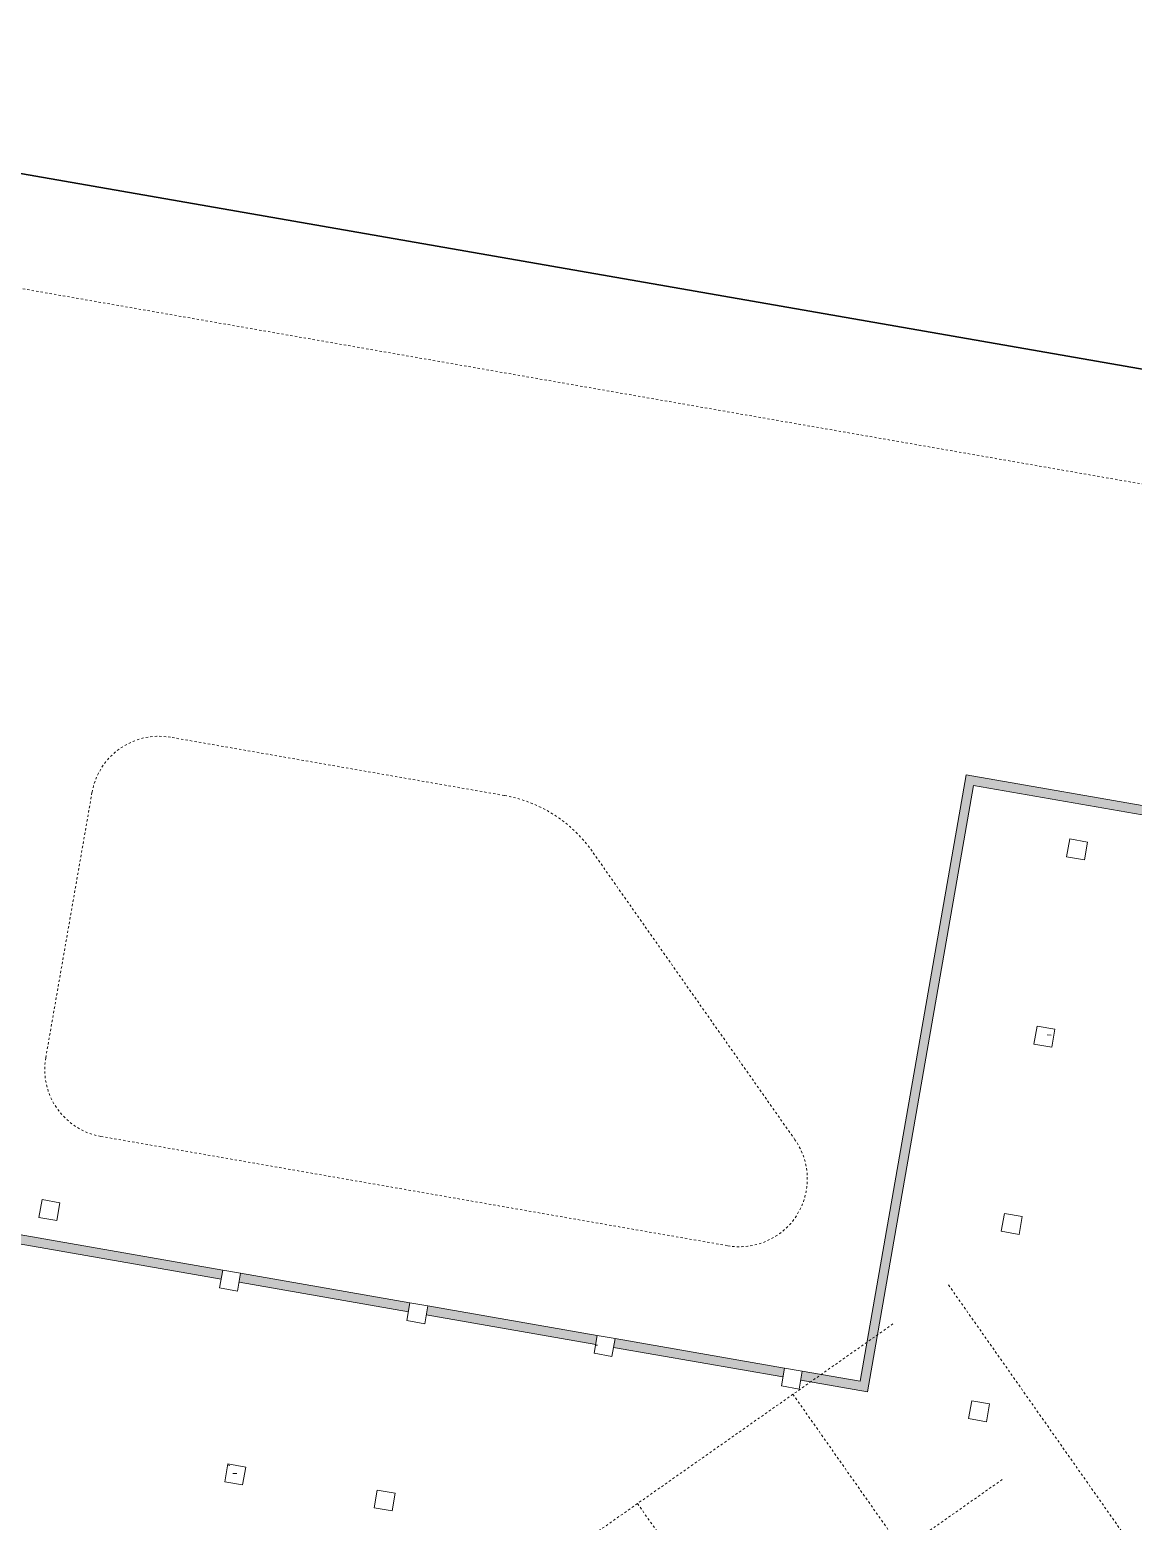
# Model space of a CAD drawing. Extents: x 274235 to 276654, y 142848 to 144425.
# Drawn here: x 276073.7 to 276122.5, y 143213 to 143278.9 of the extents above; entities that cross this region are included whole.
import ezdxf

# ---------------------------------------------------------------- set-up
doc = ezdxf.new("R2010")
doc.units = 0
doc.header["$LTSCALE"] = 1.5
for name, pattern in [('ACM-G-CENTER', [50.8, 31.75, -6.35, 6.35, -6.35]), ('ACM-G-HIDDEN2', [4.7625, 3.175, -1.5875]), ('IMPORT-SITE-SETBACK$0$_ACM-G-DASHED _2_', [19.05, 12.7, -6.35])]:
    doc.linetypes.add(name, pattern=pattern)
doc.layers.get('0').update_dxf_attribs({"linetype": 'CONTINUOUS', "lineweight": 0})
for name, color, linetype, lineweight in [('_ACM-A-DETL', 7, 'CONTINUOUS', 5), ('_ACM-A-GRID', 3, 'CONTINUOUS', 5), ('_ACM-A-SITE-PROP-ESMT', 10, 'CONTINUOUS', 5), ('_ACM-A-WALL-FULL', 6, 'CONTINUOUS', 13), ('_ACM-A-WALL-PATT', 8, 'CONTINUOUS', 9), ('_ACM-S-STRU-CLOS', 5, 'CONTINUOUS', 5), ('SITE for basement_dwg', 8, 'CONTINUOUS', 5), ('SITE-SETBACK$0$_ACM-A-SITE-SETB-HIRS', 7, 'IMPORT-SITE-SETBACK$0$_ACM-G-DASHED _2_', 18), ('SITE-SETBACK$0$JZD', 250, 'CONTINUOUS', 5)]:
    doc.layers.add(name, color=color, linetype=linetype, lineweight=lineweight)
doc.layers.add('EVA', color=230, linetype='CONTINUOUS')

# ---------------------------------------------------------------- blocks, each defined once
blk = doc.blocks.new('SITE for basement_dwg-3947335-B1_Working')
at = {"layer": 'EVA', "flags": 128}
blk.add_lwpolyline([(435971, 262688), (143597, 262688), (435971, 262688)], dxfattribs=at)
at = {"layer": 'SITE-SETBACK$0$_ACM-A-SITE-SETB-HIRS'}
blk.add_line((148745, 257688), (435971, 257688), dxfattribs=at)
at = {"layer": 'SITE-SETBACK$0$JZD'}
blk.add_line((143597, 262688), (435971, 262688), dxfattribs=at)
blk = doc.blocks.new('M_Concrete-Rectangular-Column - 800 x 800mm-V581-B1_Working')
at = {"layer": '_ACM-S-STRU-CLOS'}
h = blk.add_hatch(dxfattribs=at)
h.set_pattern_fill('FP_363', color=256, style=0, pattern_type=2)
h.set_pattern_definition([(50, (-823804, -780804.6), (3643.682, -318.781), [381, -4191]), (355, (-823804, -780804.6), (-704.856, 3821.136), [304.8, -3352.8]), (100.451, (-823500.5, -780831), (2938.852, 3502.332), [323.8, -3561.801]), (46.184, (-823804, -779788.6), (5421.582, -840.855), [571.5, -6286.5]), (96.636, (-823352.3, -779858.6), (4748.051, 4948.551), [485.7, -5342.702]), (351.184, (-823804, -779788.6), (4748.1, 4948.506), [457.2, -5029.2]), (21, (-823296, -780042.6), (3032.288, -2045.3045), [381, -4191]), (326, (-823296, -780042.6), (1236.042, 3683.762), [304.8, -3352.8]), (71.451, (-823043.4, -780213), (4268.343, 1638.425), [323.8, -3561.801]), (37.5, (-823804.1, -780804.6), (61.772, 1691.1008), [167.64, -3144.52, 167.64, -6601.46]), (37.5, (-823804.1, -780804.6), (61.772, 1691.1008), [-3479.8, -3235.96, 167.64, -3197.86]), (7.5, (-823804.1, -780804.6), (1336.3933, 2003.6115), [167.64, -1772.92, 167.64, -4351.02]), (7.5, (-823804.1, -780804.6), (1336.3933, 2003.6115), [-2108.2, -3068.32, 167.64, -1115.06]), (327.5, (-824937, -780804.6), (2711.8178, -114.5786), [167.64, -1102.36, -9220.2]), (327.5, (-824937, -780804.6), (2711.8178, -114.5786), [-1270, 167.64, -3794.76, -5257.8]), (327.5, (-824937, -780804.6), (2711.8178, -114.5786), [-5232.4, 167.64, -5090.16]), (317.5, (-825445, -780804.6), (2962.5856, 508.5334), [167.64, -1483.36, 167.64, -6197.6]), (317.5, (-825445, -780804.6), (2962.5856, 508.5334), [-1818.64, -2463.8, 167.64, -3566.16])])
h.paths.add_polyline_path([(400, -400), (400, 400), (-400, 400), (-400, -400)])
at = {"layer": '_ACM-A-DETL', "color": 250}
for p, q in [((400, 400), (-400, 400)), ((-400, 400), (-400, -400)), ((400, -400), (400, 400)), ((-400, -400), (400, -400))]:
    blk.add_line(p, q, dxfattribs=at)
blk = doc.blocks.new('M_Concrete-Rectangular-Column - 800 x 800mm-V582-B1_Working')
at = {"layer": '_ACM-S-STRU-CLOS'}
h = blk.add_hatch(dxfattribs=at)
h.set_pattern_fill('FP_364', color=256, style=0, pattern_type=2)
h.set_pattern_definition([(50, (-817101.2, -780804.6), (3643.682, -318.781), [381, -4191]), (355, (-817101, -780804.6), (-704.856, 3821.136), [304.8, -3352.8]), (100.451, (-816797.5, -780831), (2938.852, 3502.332), [323.8, -3561.801]), (46.184, (-817101, -779788.6), (5421.582, -840.855), [571.5, -6286.5]), (96.636, (-816649.4, -779858.6), (4748.051, 4948.551), [485.7, -5342.702]), (351.184, (-817101, -779788.6), (4748.1, 4948.506), [457.2, -5029.2]), (21, (-816593.2, -780042.6), (3032.288, -2045.3045), [381, -4191]), (326, (-816593, -780042.6), (1236.042, 3683.762), [304.8, -3352.8]), (71.451, (-816340.5, -780213), (4268.343, 1638.425), [323.8, -3561.801]), (37.5, (-817101.2, -780804.6), (61.772, 1691.1008), [167.64, -3144.52, 167.64, -6601.46]), (37.5, (-817101.2, -780804.6), (61.772, 1691.1008), [-3479.8, -3235.96, 167.64, -3197.86]), (7.5, (-817101.2, -780804.6), (1336.3933, 2003.6115), [167.64, -1772.92, 167.64, -4351.02]), (7.5, (-817101.2, -780804.6), (1336.3933, 2003.6115), [-2108.2, -3068.32, 167.64, -1115.06]), (327.5, (-818234, -780804.6), (2711.8178, -114.5786), [167.64, -1102.36, 167.64, -9052.56]), (327.5, (-818234, -780804.6), (2711.8178, -114.5786), [-1437.64, -3794.76, 167.64, -5090.16]), (317.5, (-818742, -780804.6), (2962.5856, 508.5334), [167.64, -1483.36, 167.64, -6197.6]), (317.5, (-818742, -780804.6), (2962.5856, 508.5334), [-1818.64, -2463.8, 167.64, -3566.16])])
h.paths.add_polyline_path([(400, -400), (400, 400), (-400, 400), (-400, -400)])
at = {"layer": '_ACM-A-DETL', "color": 250}
for p, q in [((400, 400), (-400, 400)), ((-400, 400), (-400, -400)), ((400, -400), (400, 400)), ((-400, -400), (400, -400))]:
    blk.add_line(p, q, dxfattribs=at)
blk = doc.blocks.new('M_Concrete-Rectangular-Column - 800 x 800mm-V645-B1_Working')
at = {"layer": '_ACM-A-DETL', "color": 250}
for p, q in [((400, 400), (-400, 400)), ((-400, 400), (-400, -400)), ((400, -400), (400, 400)), ((-400, -400), (400, -400))]:
    blk.add_line(p, q, dxfattribs=at)
blk = doc.blocks.new('M_Concrete-Rectangular-Column - 800 x 800mm-V646-B1_Working')
at = {"layer": '_ACM-A-DETL', "color": 250}
for p, q in [((400, 400), (-400, 400)), ((-400, 400), (-400, -400)), ((400, -400), (400, 400)), ((-400, -400), (400, -400))]:
    blk.add_line(p, q, dxfattribs=at)
blk = doc.blocks.new('M_Concrete-Rectangular-Column - 800 x 800mm-V647-B1_Working')
at = {"layer": '_ACM-S-STRU-CLOS'}
h = blk.add_hatch(dxfattribs=at)
h.set_pattern_fill('FP_404', color=256, style=0, pattern_type=2)
h.set_pattern_definition([(50, (-849004, -806004.6), (3643.682, -318.781), [381, -4191]), (355, (-849004, -806004.6), (-704.856, 3821.136), [304.8, -3352.8]), (100.451, (-848700.5, -806031), (2938.852, 3502.332), [323.8, -3561.801]), (46.184, (-849004, -804988.6), (5421.582, -840.855), [571.5, -6286.5]), (96.636, (-848552.3, -805058.6), (4748.051, 4948.551), [485.7, -5342.702]), (351.184, (-849004, -804988.6), (4748.1, 4948.506), [457.2, -5029.2]), (21, (-848496, -805242.6), (3032.288, -2045.3045), [381, -4191]), (326, (-848496, -805242.6), (1236.042, 3683.762), [304.8, -3352.8]), (71.451, (-848243.4, -805413), (4268.343, 1638.425), [323.8, -3561.801]), (37.5, (-849004.1, -806004.6), (61.772, 1691.1008), [167.64, -3144.52, 167.64, -6601.46]), (37.5, (-849004.1, -806004.6), (61.772, 1691.1008), [-3479.8, -3235.96, 167.64, -3197.86]), (7.5, (-849004.1, -806004.6), (1336.3933, 2003.6115), [167.64, -1772.92, 167.64, -4351.02]), (7.5, (-849004.1, -806004.6), (1336.3933, 2003.6115), [-2108.2, -3068.32, 167.64, -1115.06]), (327.5, (-850137, -806004.6), (2711.8178, -114.5786), [167.64, -1102.36, -9220.2]), (327.5, (-850137, -806004.6), (2711.8178, -114.5786), [-1270, 167.64, -3794.76, -5257.8]), (327.5, (-850137, -806004.6), (2711.8178, -114.5786), [-5232.4, 167.64, -5090.16]), (317.5, (-850645, -806004.6), (2962.5856, 508.5334), [167.64, -1483.36, 167.64, -6197.6]), (317.5, (-850645, -806004.6), (2962.5856, 508.5334), [-1818.64, -2463.8, 167.64, -3566.16])])
h.paths.add_polyline_path([(400, -400), (400, 400), (-400, 400), (-400, -400)])
at = {"layer": '_ACM-A-DETL', "color": 250}
for p, q in [((400, 400), (-400, 400)), ((-400, 400), (-400, -400)), ((400, -400), (400, 400)), ((-400, -400), (400, -400))]:
    blk.add_line(p, q, dxfattribs=at)
blk = doc.blocks.new('M_Concrete-Rectangular-Column - 800 x 800mm-V648-B1_Working')
at = {"layer": '_ACM-A-DETL', "color": 250}
for p, q in [((400, 400), (-400, 400)), ((-400, 400), (-400, -400)), ((400, -400), (400, 400)), ((-400, -400), (400, -400))]:
    blk.add_line(p, q, dxfattribs=at)
blk = doc.blocks.new('M_Concrete-Rectangular-Column - 800 x 800mm-V1043-B1_Working')
at = {"layer": '_ACM-A-DETL', "color": 250}
for p, q in [((400, 400), (-400, 400)), ((-400, 400), (-400, -400)), ((400, -400), (400, 400)), ((-400, -400), (400, -400))]:
    blk.add_line(p, q, dxfattribs=at)
blk = doc.blocks.new('M_Concrete-Rectangular-Column - 800 x 800mm-V1044-B1_Working')
at = {"layer": '_ACM-S-STRU-CLOS'}
h = blk.add_hatch(dxfattribs=at)
h.set_pattern_fill('FP_654', color=256, style=0, pattern_type=2)
h.set_pattern_definition([(50, (-832204, -789204.6), (3643.682, -318.781), [381, -4191]), (355, (-832204, -789204.6), (-704.856, 3821.136), [304.8, -3352.8]), (100.451, (-831900.5, -789231), (2938.852, 3502.332), [323.8, -3561.801]), (46.184, (-832204, -788188.6), (5421.582, -840.855), [571.5, -6286.5]), (96.636, (-831752.3, -788258.6), (4748.051, 4948.551), [485.7, -5342.702]), (351.184, (-832204, -788188.6), (4748.1, 4948.506), [457.2, -5029.2]), (21, (-831696, -788442.6), (3032.288, -2045.3045), [381, -4191]), (326, (-831696, -788442.6), (1236.042, 3683.762), [304.8, -3352.8]), (71.451, (-831443.4, -788613), (4268.343, 1638.425), [323.8, -3561.801]), (37.5, (-832204.1, -789204.6), (61.772, 1691.1008), [167.64, -3144.52, 167.64, -6601.46]), (37.5, (-832204.1, -789204.6), (61.772, 1691.1008), [-3479.8, -3235.96, 167.64, -3197.86]), (7.5, (-832204.1, -789204.6), (1336.3933, 2003.6115), [167.64, -1772.92, 167.64, -4351.02]), (7.5, (-832204.1, -789204.6), (1336.3933, 2003.6115), [-2108.2, -3068.32, 167.64, -1115.06]), (327.5, (-833337, -789204.6), (2711.8178, -114.5786), [167.64, -1102.36, -9220.2]), (327.5, (-833337, -789204.6), (2711.8178, -114.5786), [-1270, 167.64, -3794.76, -5257.8]), (327.5, (-833337, -789204.6), (2711.8178, -114.5786), [-5232.4, 167.64, -5090.16]), (317.5, (-833845, -789204.6), (2962.5856, 508.5334), [167.64, -1483.36, 167.64, -6197.6]), (317.5, (-833845, -789204.6), (2962.5856, 508.5334), [-1818.64, -2463.8, 167.64, -3566.16])])
h.paths.add_polyline_path([(400, -400), (400, 400), (-400, 400), (-400, -400)])
at = {"layer": '_ACM-A-DETL', "color": 250}
for p, q in [((400, 400), (-400, 400)), ((-400, 400), (-400, -400)), ((400, -400), (400, 400)), ((-400, -400), (400, -400))]:
    blk.add_line(p, q, dxfattribs=at)
blk = doc.blocks.new('M_Concrete-Rectangular-Column - 800 x 800mm-V1045-B1_Working')
at = {"layer": '_ACM-A-DETL', "color": 250}
for p, q in [((400, 400), (-400, 400)), ((-400, 400), (-400, -400)), ((400, -400), (400, 400)), ((-400, -400), (400, -400))]:
    blk.add_line(p, q, dxfattribs=at)
blk = doc.blocks.new('M_Concrete-Rectangular-Column - 800 x 800mm-V1046-B1_Working')
at = {"layer": '_ACM-S-STRU-CLOS'}
h = blk.add_hatch(dxfattribs=at)
h.set_pattern_fill('FP_655', color=256, style=0, pattern_type=2)
h.set_pattern_definition([(50, (-815404, -789204.6), (3643.682, -318.781), [381, -4191]), (355, (-815404, -789204.6), (-704.856, 3821.136), [304.8, -3352.8]), (100.451, (-815100.5, -789231), (2938.852, 3502.332), [323.8, -3561.801]), (46.184, (-815404, -788188.6), (5421.582, -840.855), [571.5, -6286.5]), (96.636, (-814952.3, -788258.6), (4748.051, 4948.551), [485.7, -5342.702]), (351.184, (-815404, -788188.6), (4748.1, 4948.506), [457.2, -5029.2]), (21, (-814896, -788442.6), (3032.288, -2045.3045), [381, -4191]), (326, (-814896, -788442.6), (1236.042, 3683.762), [304.8, -3352.8]), (71.451, (-814643.4, -788613), (4268.343, 1638.425), [323.8, -3561.801]), (37.5, (-815404.1, -789204.6), (61.772, 1691.1008), [167.64, -3144.52, 167.64, -6601.46]), (37.5, (-815404.1, -789204.6), (61.772, 1691.1008), [-3479.8, -3235.96, 167.64, -3197.86]), (7.5, (-815404.1, -789204.6), (1336.3933, 2003.6115), [167.64, -1772.92, 167.64, -4351.02]), (7.5, (-815404.1, -789204.6), (1336.3933, 2003.6115), [-2108.2, -3068.32, 167.64, -1115.06]), (327.5, (-816537, -789204.6), (2711.8178, -114.5786), [167.64, -1102.36, -9220.2]), (327.5, (-816537, -789204.6), (2711.8178, -114.5786), [-1270, 167.64, -3794.76, -5257.8]), (327.5, (-816537, -789204.6), (2711.8178, -114.5786), [-5232.4, 167.64, -5090.16]), (317.5, (-817045, -789204.6), (2962.5856, 508.5334), [167.64, -1483.36, 167.64, -6197.6]), (317.5, (-817045, -789204.6), (2962.5856, 508.5334), [-1818.64, -2463.8, 167.64, -3566.16])])
h.paths.add_polyline_path([(400, -400), (400, 400), (-400, 400), (-400, -400)])
at = {"layer": '_ACM-A-DETL', "color": 250}
for p, q in [((400, 400), (-400, 400)), ((-400, 400), (-400, -400)), ((400, -400), (400, 400)), ((-400, -400), (400, -400))]:
    blk.add_line(p, q, dxfattribs=at)
blk = doc.blocks.new('M_Concrete-Rectangular-Column - 800 x 800mm-V1047-B1_Working')
at = {"layer": '_ACM-A-DETL', "color": 250}
for p, q in [((400, 400), (-400, 400)), ((-400, 400), (-400, -400)), ((400, -400), (400, 400)), ((-400, -400), (400, -400))]:
    blk.add_line(p, q, dxfattribs=at)
blk = doc.blocks.new('Family - ___-3630293-B1_Working')
at = {"layer": '_ACM-A-SITE-PROP-ESMT'}
blk.add_line((760904, 835805), (1066404, 835805), dxfattribs=at)
blk = doc.blocks.new('BASEMENT20250512')
at = {"layer": '_ACM-A-WALL-PATT', "lineweight": 5}
for points in [[(1019312.6615, 816404.5644), (1019312.6615, 816804.5644), (843604.124, 816804.5644), (843604.124, 816404.5644), (1017587.1595, 816404.5644)], [(844004.124, 789604.5652), (844004.124, 816404.5644), (843604.124, 816404.5644), (843604.124, 789604.5652)]]:
    blk.add_hatch(color=256, dxfattribs=at).paths.add_polyline_path(points)
h = blk.add_hatch(color=256, dxfattribs=at)
h.paths.add_polyline_path([(844004.124, 789204.5652), (844004.124, 789604.5652), (841004.124, 789604.5652), (841004.124, 789204.5652)])
h.paths.add_polyline_path([(800686.3225, 789204.5652), (815004.1241, 789204.5652), (815004.1241, 789604.5652), (781804.1242, 789604.5652), (781804.1242, 789204.5652)])
h.paths.add_polyline_path([(840204.124, 789204.5652), (840204.124, 789604.5652), (832604.124, 789604.5652), (832604.124, 789204.5652)])
h.paths.add_polyline_path([(831804.124, 789204.5652), (831804.124, 789604.5652), (824204.1241, 789604.5652), (824204.1241, 789204.5652)])
h.paths.add_polyline_path([(823404.1241, 789204.5652), (823404.1241, 789604.5652), (815804.1241, 789604.5652), (815804.1241, 789204.5652)])
at = {"layer": '_ACM-A-DETL', "color": 250, "linetype": 'ACM-G-HIDDEN2'}
for p, q in [((823659.2711, 812404.5645), (808686.2156, 812404.5645)), ((838928.1846, 799620.9211), (827901.9005, 810647.2052)), ((805686.3225, 809404.5701), (805686.3225, 797499.6076)), ((808686.317, 794499.6076), (836806.8574, 794499.6076))]:
    blk.add_line(p, q, dxfattribs=at)
for centre, radius, start, end in [((808686.3225, 809404.5645), 3000, 90.002041712, 179.999886097), ((823659.2599, 806404.5645), 6000, 45.000000053, 89.999889485), ((836806.8574, 797499.6076), 3000, 270.000000083, 44.999805345), ((808686.3225, 797499.6076), 3000, 180.000000123, 269.999889485)]:
    blk.add_arc(centre, radius, start, end, dxfattribs=at)
at = {"layer": '_ACM-A-WALL-FULL', "lineweight": 9}
for p, q in [((1019312.6615, 816804.5644), (843604.124, 816804.5644)), ((843604.124, 816804.5644), (843604.124, 789604.5652)), ((844004.124, 816404.5644), (915804.1237, 816404.5644)), ((844004.124, 789204.5652), (844004.124, 816404.5644)), ((815004.1241, 789604.5652), (781804.1242, 789604.5652)), ((823404.1241, 789604.5652), (815804.1241, 789604.5652)), ((831804.124, 789604.5652), (824204.1241, 789604.5652)), ((840204.124, 789604.5652), (832604.124, 789604.5652)), ((843604.124, 789604.5652), (841004.124, 789604.5652)), ((800886.3225, 789204.5652), (815004.1241, 789204.5652)), ((815804.1241, 789204.5652), (823404.1241, 789204.5652)), ((824204.1241, 789204.5652), (831804.124, 789204.5652)), ((832604.124, 789204.5652), (840204.124, 789204.5652)), ((841004.124, 789204.5652), (844004.124, 789204.5652))]:
    blk.add_line(p, q, dxfattribs=at)
at = {"layer": '_ACM-A-SITE-PROP-ESMT'}
blk.add_blockref('Family - ___-3630293-B1_Working', (0, 0), dxfattribs=at)
at = {"layer": '_ACM-S-STRU-CLOS'}
for name, p in [('M_Concrete-Rectangular-Column - 800 x 800mm-V648-B1_Working', (849004.124, 814404.5651)), ('M_Concrete-Rectangular-Column - 800 x 800mm-V647-B1_Working', (849004.124, 806004.5651)), ('M_Concrete-Rectangular-Column - 800 x 800mm-V646-B1_Working', (849004.124, 797604.5651)), ('M_Concrete-Rectangular-Column - 800 x 800mm-V1047-B1_Working', (807004.1241, 790901.6214)), ('M_Concrete-Rectangular-Column - 800 x 800mm-V1046-B1_Working', (815404.1241, 789204.5652)), ('M_Concrete-Rectangular-Column - 800 x 800mm-V1045-B1_Working', (823804.1241, 789204.5652)), ('M_Concrete-Rectangular-Column - 800 x 800mm-V1044-B1_Working', (832204.124, 789204.5652)), ('M_Concrete-Rectangular-Column - 800 x 800mm-V1043-B1_Working', (840604.124, 789204.5652)), ('M_Concrete-Rectangular-Column - 800 x 800mm-V645-B1_Working', (849004.124, 789204.5652)), ('M_Concrete-Rectangular-Column - 800 x 800mm-V582-B1_Working', (817101.1804, 780804.5652)), ('M_Concrete-Rectangular-Column - 800 x 800mm-V581-B1_Working', (823804.1241, 780804.5652))]:
    blk.add_blockref(name, p, dxfattribs=at)
at = {"layer": 'SITE for basement_dwg', "color": 250}
blk.add_blockref('SITE for basement_dwg-3947335-B1_Working', (617306.3804, 573116.7708), dxfattribs=at)
blk = doc.blocks.new('Family - ___-3630293-F5_Working')
at = {"layer": '_ACM-A-SITE-PROP-ESMT'}
blk.add_line((760904, 835805), (1066404, 835805), dxfattribs=at)
blk = doc.blocks.new('5f0512')
at = {"layer": '_ACM-A-GRID', "linetype": 'ACM-G-CENTER'}
for p, q in [((-153491.8825, 64063.8743), (-100034.61, 10606.6018)), ((-155613.2029, 61942.554), (-175977.8782, 41577.8787)), ((-159431.5795, 58124.1773), (-105974.307, 4666.9048)), ((-149673.5059, 56002.857), (-170038.1812, 35638.1817)), ((-165371.2764, 52184.4804), (-111914.0039, -1272.7921))]:
    blk.add_line(p, q, dxfattribs=at)
at = {"layer": '_ACM-A-SITE-PROP-ESMT'}
blk.add_blockref('Family - ___-3630293-F5_Working', (-1000204.1235, -730404.5654), dxfattribs=at)

msp = doc.modelspace()

# ---------------------------------------------------------------- block references
at = {"xscale": 0.0009999999999999994, "yscale": 0.001, "zscale": 0.001, "rotation": 350.1075696352769}
msp.add_blockref('BASEMENT20250512', (275143.722, 142586.221), dxfattribs=at)

# ---------------------------------------------------------------- next in the draw order: block references
msp.add_blockref('5f0512', (276254.538, 143133.932), dxfattribs=at)

doc.saveas('drawing.dxf')
